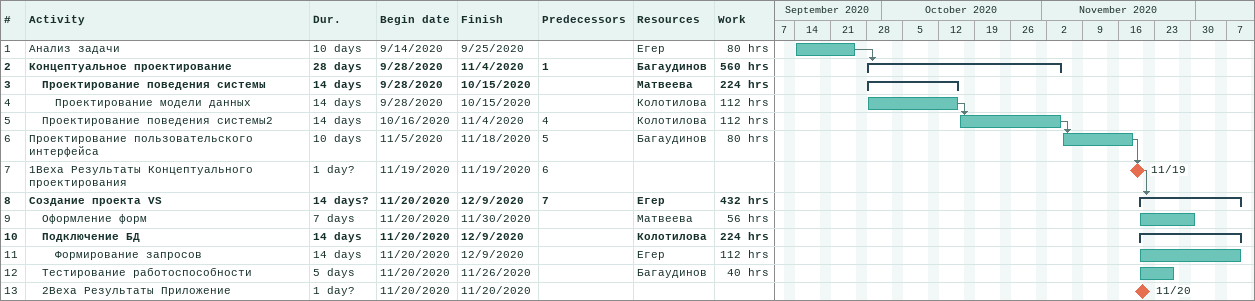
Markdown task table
| ID | Level | Task | Duration | Start | Finish | Predecessors | Resources | Work (h) |
|---|---|---|---|---|---|---|---|---|
| 1 | 1 | Анализ задачи | 10d | 2020-09-14 | 2020-09-25 |  | Егер | 80 |
| 2 | 1 | **Концептуальное проектирование** | 28d | 2020-09-28 | 2020-11-04 | 1 | Багаудинов | 560 |
| 3 | 2 | **Проектирование поведения системы** | 14d | 2020-09-28 | 2020-10-15 |  | Матвеева | 224 |
| 4 | 3 | Проектирование модели данных | 14d | 2020-09-28 | 2020-10-15 |  | Колотилова | 112 |
| 5 | 2 | Проектирование поведения системы2 | 14d | 2020-10-16 | 2020-11-04 | 4 | Колотилова | 112 |
| 6 | 1 | Проектирование пользовательского интерфейса | 10d | 2020-11-05 | 2020-11-18 | 5 | Багаудинов | 80 |
| 7 | 1 | 1Веха Результаты Концептуального проектирования | 1d? | 2020-11-19 | 2020-11-19 | 6 |  |  |
| 8 | 1 | **Создание проекта VS** | 14d? | 2020-11-20 | 2020-12-09 | 7 | Егер | 432 |
| 9 | 2 | Оформление форм | 7d | 2020-11-20 | 2020-11-30 |  | Матвеева | 56 |
| 10 | 2 | **Подключение БД** | 14d | 2020-11-20 | 2020-12-09 |  | Колотилова | 224 |
| 11 | 3 | Формирование запросов | 14d | 2020-11-20 | 2020-12-09 |  | Егер | 112 |
| 12 | 2 | Тестирование работоспособности | 5d | 2020-11-20 | 2020-11-26 |  | Багаудинов | 40 |
| 13 | 2 | 2Веха Результаты Приложение | 1d? | 2020-11-20 | 2020-11-20 |  |  |  |
